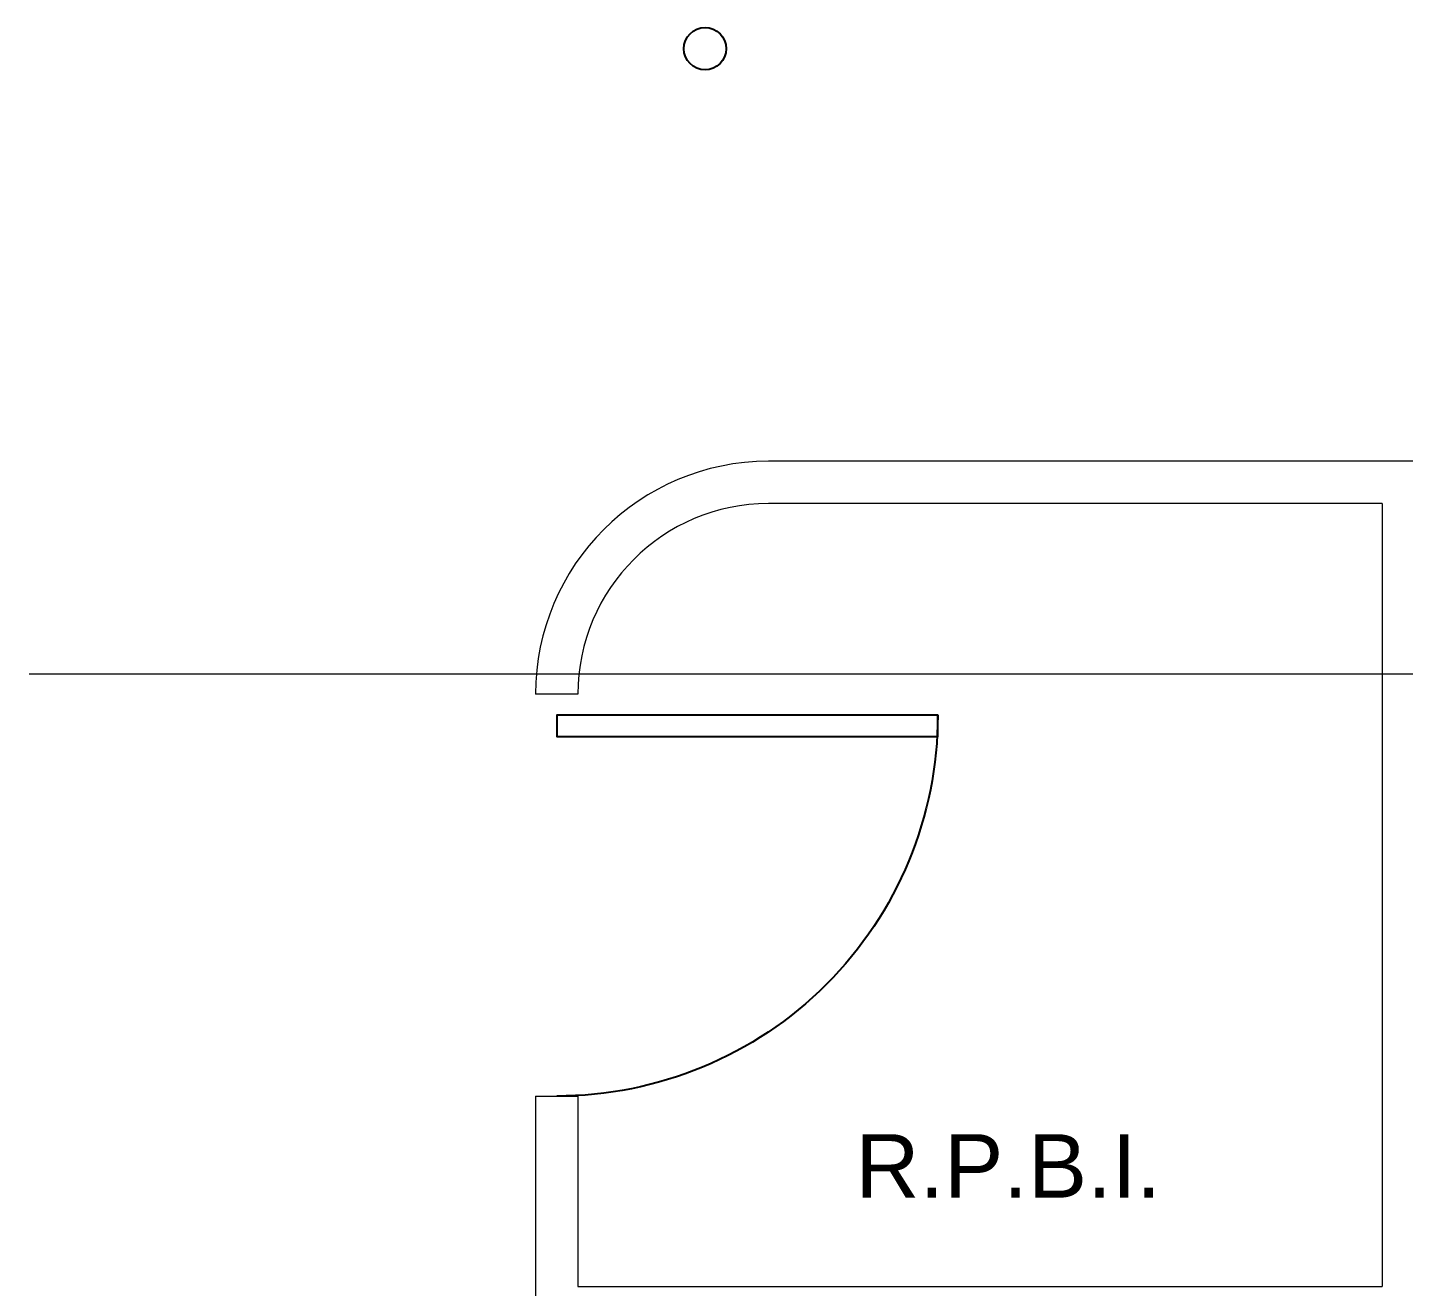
# Model space of a CAD drawing. Header units: metres. Extents: x -22 to 564, y 0 to 143.
# Drawn here: x 217.634 to 220.884, y 39.425 to 42.4 of the extents above; entities that cross this region are included whole.
import ezdxf

# ---------------------------------------------------------------- set-up
doc = ezdxf.new("R2010")
doc.units = ezdxf.units.M
doc.linetypes.add('EJES630', pattern=[6.3, 5.5, -0.4, 0, -0.4])
doc.layers.add('EJES', color=11, linetype='EJES630', lineweight=0)
doc.layers.add('XREF 2N NEURO-ONCOLOGIA$0$MUROS DE TABLAROCA', color=150, linetype='Continuous', lineweight=13)
for name, color, linetype in [('TEXTO', 7, 'Continuous'), ('XREF 2N NEURO-ONCOLOGIA$0$LAMPARAS 1', 112, 'Continuous'), ('XREF 2N NEURO-ONCOLOGIA$0$PUERTAS', 253, 'Continuous')]:
    doc.layers.add(name, color=color, linetype=linetype)
doc.styles.add('100 LOCALES 25', font='arial.ttf', dxfattribs={"height": 0.25})

# ---------------------------------------------------------------- blocks, each defined once
blk = doc.blocks.new('XREF 2N NEURO-ONCOLOGIA')
at = {"layer": 'XREF 2N NEURO-ONCOLOGIA$0$LAMPARAS 1'}
blk.add_circle((8.8989, 27.8073), 0.05, dxfattribs=at)
at = {"layer": 'XREF 2N NEURO-ONCOLOGIA$0$MUROS DE TABLAROCA'}
for p, q in [((6.4239, 28.2076), (5.8739, 28.2076)), ((6.4239, 28.2077), (6.4239, 28.1077)), ((7.3739, 28.1076), (7.3739, 28.2076)), ((5.9739, 28.1076), (5.9739, 26.2076)), ((6.4239, 28.1076), (5.9739, 28.1076)), ((7.8239, 26.2076), (7.8239, 27.6576)), ((7.9239, 26.1076), (7.9239, 27.6576)), ((7.8239, 26.2076), (5.9739, 26.2076))]:
    blk.add_line(p, q, dxfattribs=at)
for radius in [0.55, 0.45]:
    blk.add_arc((7.3739, 27.6576), radius, 0.0004, 90, dxfattribs=at)
at = {"layer": 'XREF 2N NEURO-ONCOLOGIA$0$PUERTAS'}
blk.add_lwpolyline([(7.3239, 27.2576), (7.3239, 28.1576), (7.2739, 28.1576), (7.2739, 27.2576), (7.3239, 27.2576, -0.414214), (6.4239, 28.1576)], format="xyb", dxfattribs=at)

msp = doc.modelspace()

# ---------------------------------------------------------------- block references
at = {"rotation": 90}
msp.add_blockref('XREF 2N NEURO-ONCOLOGIA', (247.0412, 33.4511), dxfattribs=at)

# ---------------------------------------------------------------- next in the draw order: linework, layer by layer
at = {"layer": 'EJES'}
msp.add_line((192.0378, 40.8728), (248.5467, 40.8728), dxfattribs=at)

# ---------------------------------------------------------------- next in the draw order: texts
at = {"layer": 'TEXTO', "insert": (219.1125, 39.7849), "char_height": 0.15, "width": 1.674895, "attachment_point": 1, "style": '100 LOCALES 25'}
msp.add_mtext('\\pxqc;R.P.B.I.', dxfattribs=at)

doc.saveas('drawing.dxf')
